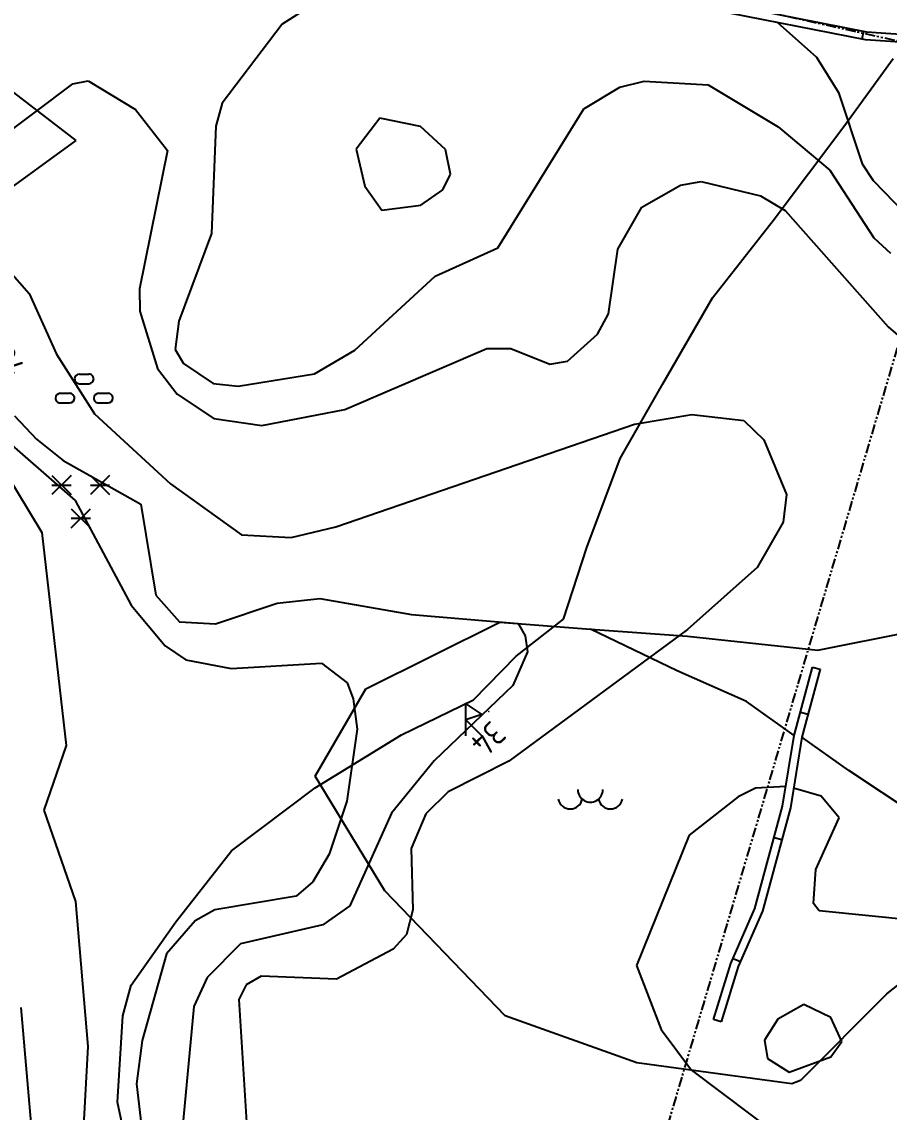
# Model space of a CAD drawing. Header units: metres. Extents: x 139929 to 142176, y 6401995 to 6404420.
# Drawn here: x 140269.7 to 140323.9, y 6402187.3 to 6402255.3 of the extents above; entities that cross this region are included whole.
import ezdxf
from ezdxf.enums import TextEntityAlignment as Align

# ---------------------------------------------------------------- set-up
doc = ezdxf.new("R2010")
doc.units = ezdxf.units.M
doc.header["$LTSCALE"] = 0.5
doc.linetypes.add('PHANTOM', pattern=[2.5, 1.25, -0.25, 0.25, -0.25, 0.25, -0.25])
doc.layers.get('0').update_dxf_attribs({"color": 1})
for name, color, linetype in [('M-BEF-FORNFYND', 4, 'Continuous'), ('M-BEF-MARKLINJE', 4, 'Continuous'), ('M-BEF-MUR', 4, 'Continuous'), ('M-BEF-NIVÅKURVA-PRIMÄR-0.5M', 12, 'Continuous'), ('M-BEF-NIVÅKURVA-PRIMÄR-1.0M', 12, 'Continuous'), ('M-GR-FASTIGHETSGRÄNS', 3, 'PHANTOM')]:
    doc.layers.add(name, color=color, linetype=linetype)
doc.styles.add('ISO', font='iso.shx', dxfattribs={"height": 2.5})
picture_1 = doc.add_image_def('image1.png', size_in_pixel=(962, 792))

# ---------------------------------------------------------------- blocks, each defined once
blk = doc.blocks.new('PRI_P_FORNL')
blk.add_polyline3d([(-0.166667, -0.5, 0), (-0.166667, 1.5, 0), (0.833333, 0.833334, 0), (-0.166667, 0.5, 0), (0.833333, -0.5, 0)])
blk = doc.blocks.new('PRI_M_BARRSKOG')
for points in [[(-0.6, 1.478, 0), (-1.8, 0.278, 0)], [(-1.8, 1.478, 0), (-0.6, 0.278, 0)], [(0.6, 1.478, 0), (1.8, 0.278, 0)], [(1.8, 1.478, 0), (0.6, 0.278, 0)], [(-1.8, 0.878, 0), (-0.6, 0.878, 0)], [(0.6, 0.878, 0), (1.8, 0.878, 0)], [(-0.6, -1.8, 0), (0.6, -0.6, 0)], [(-0.6, -0.6, 0), (0.6, -1.8, 0)], [(-0.6, -1.2, 0), (0.6, -1.2, 0)]]:
    blk.add_polyline3d(points)
blk = doc.blocks.new('PRI_M_BERG')
for centre, radius, start, end in [((0, 0.867), 0.784, 179.99999, 0.00001), ((-1.252, 0.43), 0.765, 192.29023, 347.70977), ((1.252, 0.43), 0.765, 192.29023, 347.70977)]:
    blk.add_arc(centre, radius, start, end)
blk = doc.blocks.new('PRI_M_LÖVSKOG')
for p, q in [((-0.295, 1.2), (0.295, 1.2)), ((-0.295, 0.6), (0.295, 0.6)), ((-1.495, 0), (-0.905, 0)), ((-1.495, -0.6), (-0.905, -0.6)), ((0.905, 0), (1.495, 0)), ((0.905, -0.6), (1.495, -0.6))]:
    blk.add_line(p, q)
for centre, start, end in [((-0.295, 0.9), 90.00001, 179.99999), ((-0.295, 0.9), 179.99999, 270.00003), ((0.295, 0.9), 0, 90.00001), ((0.295, 0.9), 270.00003, 0.00001), ((-1.495, -0.3), 90.00001, 179.99999), ((-1.495, -0.3), 179.99999, 270.00003), ((-0.905, -0.3), 0, 90.00001), ((-0.905, -0.3), 270.00003, 0.00001), ((0.905, -0.3), 90.00001, 179.99999), ((0.905, -0.3), 179.99999, 270.00003), ((1.495, -0.3), 0, 90.00001), ((1.495, -0.3), 270.00003, 0.00001)]:
    blk.add_arc(centre, 0.3, start, end)
blk = doc.blocks.new('PRI_NIVÅ_HÖJDPKT')
at = {"color": 0, "linetype": 'Continuous', "lineweight": -3}
blk.add_circle((183, 184), 0.0005, dxfattribs=at)

msp = doc.modelspace()

# ---------------------------------------------------------------- linework, layer by layer
at = {"layer": 'M-BEF-MARKLINJE'}
for p, q in [((140266.645, 6402252.877, 35.471), (140273.099, 6402247.928, 35.448)), ((140321.036, 6402248.806), (140324.114, 6402253.049)), ((140316.625, 6402242.947), (140321.036, 6402248.806)), ((140273.099, 6402247.928, 35.448), (140267.924, 6402244.187, 35.225)), ((140312.831, 6402238.099), (140316.625, 6402242.947)), ((140309.745, 6402232.738), (140312.831, 6402238.099)), ((140307.07, 6402228.085), (140309.745, 6402232.738)), ((140304.999, 6402222.514), (140307.07, 6402228.085)), ((140303.546, 6402218.055), (140304.999, 6402222.514)), ((140300.582, 6402215.741), (140303.546, 6402218.055)), ((140291.202, 6402213.695, 33.783), (140299.568, 6402217.85, 34.544)), ((140299.568, 6402217.85, 34.544), (140305.232, 6402217.43, 34.882)), ((140310.633, 6402214.814, 34.927), (140305.232, 6402217.43, 34.882)), ((140305.232, 6402217.43, 34.882), (140311.275, 6402216.982, 35.242)), ((140319.406, 6402216.107, 34.916), (140325.252, 6402217.267, 34.578)), ((140311.275, 6402216.982, 35.242), (140319.406, 6402216.107, 34.916)), ((140297.92, 6402213.018), (140300.582, 6402215.741)), ((140314.96, 6402212.903, 35.414), (140310.633, 6402214.814, 34.927)), ((140288.03, 6402208.233, 34.115), (140291.202, 6402213.695, 33.783)), ((140293.433, 6402210.817), (140297.92, 6402213.018)), ((140317.931, 6402210.787, 35.728), (140314.96, 6402212.903, 35.414)), ((140288.023, 6402207.505), (140293.433, 6402210.817)), ((140321.35, 6402208.605, 35.168), (140318.42, 6402210.681, 35.728)), ((140326.346, 6402205.278, 34.91), (140321.35, 6402208.605, 35.168)), ((140292.374, 6402201.079, 34.807), (140288.03, 6402208.233, 34.115)), ((140282.811, 6402203.582), (140288.023, 6402207.505)), ((140279.325, 6402199.139), (140282.811, 6402203.582)), ((140299.887, 6402193.286, 35.231), (140292.374, 6402201.079, 34.807)), ((140323.725, 6402194.648, 35.522), (140330.367, 6402199.938, 35.168)), ((140276.553, 6402195.198), (140279.325, 6402199.139)), ((140276.032, 6402193.272), (140276.553, 6402195.198)), ((140318.332, 6402189.247, 36.054), (140323.725, 6402194.648, 35.522)), ((140275.69, 6402187.89), (140276.032, 6402193.272)), ((140308.109, 6402190.334, 35.231), (140299.887, 6402193.286, 35.231)), ((140317.787, 6402189.026, 36.071), (140308.109, 6402190.334, 35.231)), ((140318.332, 6402189.247, 36.054), (140317.787, 6402189.026, 36.071)), ((140277.564, 6402179.343), (140275.69, 6402187.89))]:
    msp.add_line(p, q, dxfattribs=at)
at = {"layer": 'M-BEF-MARKLINJE', "lineweight": -3}
for p, q in [((140266.645, 6402252.877), (140273.099, 6402247.928)), ((140273.099, 6402247.928), (140267.924, 6402244.187)), ((140291.202, 6402213.695), (140299.568, 6402217.85)), ((140299.568, 6402217.85), (140305.232, 6402217.43)), ((140310.633, 6402214.814), (140305.232, 6402217.43)), ((140305.232, 6402217.43), (140311.275, 6402216.982)), ((140319.406, 6402216.107), (140325.252, 6402217.267)), ((140311.275, 6402216.982), (140319.406, 6402216.107)), ((140314.96, 6402212.903), (140310.633, 6402214.814)), ((140288.03, 6402208.233), (140291.202, 6402213.695)), ((140317.931, 6402210.787), (140314.96, 6402212.903)), ((140321.35, 6402208.605), (140318.42, 6402210.681)), ((140326.346, 6402205.278), (140321.35, 6402208.605)), ((140292.374, 6402201.079), (140288.03, 6402208.233)), ((140299.887, 6402193.286), (140292.374, 6402201.079)), ((140323.725, 6402194.648), (140330.367, 6402199.938)), ((140318.332, 6402189.247), (140323.725, 6402194.648)), ((140308.109, 6402190.334), (140299.887, 6402193.286)), ((140317.787, 6402189.026), (140308.109, 6402190.334)), ((140318.332, 6402189.247), (140317.787, 6402189.026))]:
    msp.add_line(p, q, dxfattribs=at)
at = {"layer": 'M-BEF-MUR'}
for p, q in [((140279.097, 6402263.309), (140322.445, 6402254.717)), ((140322.38, 6402254.221), (140279, 6402262.819)), ((140322.258, 6402254.754), (140322.16, 6402254.264)), ((140322.445, 6402254.717), (140331.659, 6402254.115)), ((140331.551, 6402253.621), (140322.38, 6402254.221)), ((140317.931, 6402210.787), (140319.086, 6402215.052)), ((140319.569, 6402214.921), (140318.42, 6402210.681)), ((140319.086, 6402215.052), (140319.569, 6402214.921)), ((140318.324, 6402212.237), (140318.805, 6402212.106)), ((140317.21, 6402206.369), (140317.931, 6402210.787)), ((140318.42, 6402210.681), (140317.699, 6402206.264)), ((140315.491, 6402199.98), (140317.21, 6402206.369)), ((140317.699, 6402206.264), (140315.964, 6402199.815)), ((140316.685, 6402204.418), (140317.168, 6402204.288)), ((140313.981, 6402196.538), (140315.491, 6402199.98)), ((140315.964, 6402199.815), (140314.45, 6402196.362)), ((140314.123, 6402196.862), (140314.581, 6402196.662)), ((140312.892, 6402193.059), (140313.981, 6402196.538)), ((140314.45, 6402196.362), (140313.37, 6402192.91)), ((140313.37, 6402192.91), (140312.892, 6402193.059))]:
    msp.add_line(p, q, dxfattribs=at)
at = {"layer": 'M-BEF-MUR', "lineweight": -3}
for p, q in [((140279.097, 6402263.309), (140322.445, 6402254.717)), ((140322.38, 6402254.221), (140279, 6402262.819)), ((140322.258, 6402254.754), (140322.16, 6402254.264)), ((140322.445, 6402254.717), (140331.659, 6402254.115)), ((140331.551, 6402253.621), (140322.38, 6402254.221)), ((140317.931, 6402210.787), (140319.086, 6402215.052)), ((140319.569, 6402214.921), (140318.42, 6402210.681)), ((140319.086, 6402215.052), (140319.569, 6402214.921)), ((140318.324, 6402212.237), (140318.805, 6402212.106)), ((140317.21, 6402206.369), (140317.931, 6402210.787)), ((140318.42, 6402210.681), (140317.699, 6402206.264)), ((140315.491, 6402199.98), (140317.21, 6402206.369)), ((140317.699, 6402206.264), (140315.964, 6402199.815)), ((140316.685, 6402204.418), (140317.168, 6402204.288)), ((140313.981, 6402196.538), (140315.491, 6402199.98)), ((140315.964, 6402199.815), (140314.45, 6402196.362)), ((140314.123, 6402196.862), (140314.581, 6402196.662)), ((140312.892, 6402193.059), (140313.981, 6402196.538)), ((140314.45, 6402196.362), (140313.37, 6402192.91)), ((140313.37, 6402192.91), (140312.892, 6402193.059))]:
    msp.add_line(p, q, dxfattribs=at)
at = {"layer": 'M-BEF-NIVÅKURVA-PRIMÄR-0.5M', "linetype": 'Continuous', "lineweight": -3}
for p, q in [((140316.87, 6402255.314, 36.5), (140319.331, 6402253.127, 36.5)), ((140319.331, 6402253.127, 36.5), (140320.7, 6402250.93, 36.5)), ((140266.748, 6402246.839, 35.5), (140272.908, 6402251.474, 35.5)), ((140272.908, 6402251.474, 35.5), (140273.858, 6402251.651, 35.5)), ((140273.858, 6402251.651, 35.5), (140276.819, 6402249.863, 35.5)), ((140320.7, 6402250.93, 36.5), (140322.188, 6402246.472, 36.5)), ((140276.819, 6402249.863, 35.5), (140278.807, 6402247.315, 35.5)), ((140292.061, 6402249.327, 36.5), (140290.583, 6402247.392, 36.5)), ((140294.6, 6402248.797, 36.5), (140292.061, 6402249.327, 36.5)), ((140296.164, 6402247.377, 36.5), (140294.6, 6402248.797, 36.5)), ((140278.807, 6402247.315, 35.5), (140277.063, 6402238.679, 35.5)), ((140290.583, 6402247.392, 36.5), (140291.138, 6402245.078, 36.5)), ((140296.478, 6402245.837, 36.5), (140296.164, 6402247.377, 36.5)), ((140296.011, 6402244.843, 36.5), (140296.478, 6402245.837, 36.5)), ((140322.188, 6402246.472, 36.5), (140322.873, 6402245.434, 36.5)), ((140308.419, 6402243.772, 35.5), (140310.845, 6402245.152, 35.5)), ((140310.845, 6402245.152, 35.5), (140312.122, 6402245.364, 35.5)), ((140312.122, 6402245.364, 35.5), (140315.842, 6402244.469, 35.5)), ((140322.873, 6402245.434, 36.5), (140326.297, 6402241.869, 36.5)), ((140291.138, 6402245.078, 36.5), (140292.193, 6402243.576, 36.5)), ((140294.632, 6402243.899, 36.5), (140296.011, 6402244.843, 36.5)), ((140315.842, 6402244.469, 35.5), (140317.377, 6402243.563, 35.5)), ((140292.193, 6402243.576, 36.5), (140294.632, 6402243.899, 36.5)), ((140306.929, 6402241.141, 35.5), (140308.419, 6402243.772, 35.5)), ((140317.377, 6402243.563, 35.5), (140323.812, 6402236.301, 35.5)), ((140306.352, 6402237.111, 35.5), (140306.929, 6402241.141, 35.5)), ((140268.35, 6402240.44, 34.5), (140270.171, 6402238.386, 34.5)), ((140270.171, 6402238.386, 34.5), (140271.885, 6402234.592, 34.5)), ((140277.063, 6402238.679, 35.5), (140277.085, 6402237.284, 35.5)), ((140277.085, 6402237.284, 35.5), (140278.187, 6402233.692, 35.5)), ((140305.661, 6402235.838, 35.5), (140306.352, 6402237.111, 35.5)), ((140323.812, 6402236.301, 35.5), (140325.886, 6402234.48, 35.5)), ((140303.782, 6402234.164, 35.5), (140305.661, 6402235.838, 35.5)), ((140289.878, 6402231.133, 35.5), (140298.751, 6402234.945, 35.5)), ((140298.751, 6402234.945, 35.5), (140300.245, 6402234.944, 35.5)), ((140300.245, 6402234.944, 35.5), (140302.683, 6402233.961, 35.5)), ((140271.885, 6402234.592, 34.5), (140274.254, 6402230.873, 34.5)), ((140278.187, 6402233.692, 35.5), (140279.424, 6402232.084, 35.5)), ((140302.683, 6402233.961, 35.5), (140303.782, 6402234.164, 35.5)), ((140279.424, 6402232.084, 35.5), (140281.717, 6402230.575, 35.5)), ((140274.254, 6402230.873, 34.5), (140279.006, 6402226.505, 34.5)), ((140284.708, 6402230.147, 35.5), (140289.878, 6402231.133, 35.5)), ((140307.971, 6402230.226, 34.5), (140311.55, 6402230.83, 34.5)), ((140311.55, 6402230.83, 34.5), (140314.797, 6402230.456, 34.5)), ((140267.606, 6402230.211, 33.5), (140273.041, 6402225.46, 33.5)), ((140281.717, 6402230.575, 35.5), (140284.708, 6402230.147, 35.5)), ((140289.32, 6402223.81, 34.5), (140307.971, 6402230.226, 34.5)), ((140314.797, 6402230.456, 34.5), (140316.033, 6402229.248, 34.5)), ((140316.033, 6402229.248, 34.5), (140317.465, 6402225.826, 34.5)), ((140279.006, 6402226.505, 34.5), (140283.436, 6402223.309, 34.5)), ((140273.041, 6402225.46, 33.5), (140276.543, 6402218.928, 33.5)), ((140317.465, 6402225.826, 34.5), (140317.241, 6402224.093, 34.5)), ((140317.241, 6402224.093, 34.5), (140315.637, 6402221.269, 34.5)), ((140286.53, 6402223.142, 34.5), (140289.32, 6402223.81, 34.5)), ((140283.436, 6402223.309, 34.5), (140286.53, 6402223.142, 34.5)), ((140315.637, 6402221.269, 34.5), (140311.273, 6402217.4, 34.5)), ((140276.543, 6402218.928, 33.5), (140278.662, 6402216.379, 33.5)), ((140311.273, 6402217.4, 34.5), (140300.125, 6402209.185, 34.5)), ((140278.662, 6402216.379, 33.5), (140279.962, 6402215.501, 33.5)), ((140279.962, 6402215.501, 33.5), (140282.791, 6402214.957, 33.5)), ((140282.791, 6402214.957, 33.5), (140288.422, 6402215.303, 33.5)), ((140288.422, 6402215.303, 33.5), (140290.037, 6402214.074, 33.5)), ((140290.037, 6402214.074, 33.5), (140290.404, 6402213.065, 33.5)), ((140290.404, 6402213.065, 33.5), (140290.654, 6402211.171, 33.5)), ((140290.654, 6402211.171, 33.5), (140290.018, 6402206.677, 33.5)), ((140300.125, 6402209.185, 34.5), (140296.335, 6402207.259, 34.5)), ((140296.335, 6402207.259, 34.5), (140294.934, 6402205.897, 34.5)), ((140315.515, 6402207.497, 35.5), (140314.436, 6402206.955, 35.5)), ((140317.41, 6402207.591, 35.5), (140315.515, 6402207.497, 35.5)), ((140319.632, 6402206.987, 35.5), (140317.9, 6402207.496, 35.5)), ((140290.018, 6402206.677, 33.5), (140288.905, 6402203.365, 33.5)), ((140314.436, 6402206.955, 35.5), (140311.386, 6402204.558, 35.5)), ((140320.74, 6402205.631, 35.5), (140319.632, 6402206.987, 35.5)), ((140294.934, 6402205.897, 34.5), (140294.022, 6402203.727, 34.5)), ((140319.296, 6402202.406, 35.5), (140320.74, 6402205.631, 35.5)), ((140311.386, 6402204.558, 35.5), (140308.102, 6402196.42, 35.5)), ((140294.022, 6402203.727, 34.5), (140294.136, 6402199.9, 34.5)), ((140288.905, 6402203.365, 33.5), (140287.88, 6402201.635, 33.5)), ((140319.14, 6402200.302, 35.5), (140319.296, 6402202.406, 35.5)), ((140287.88, 6402201.635, 33.5), (140286.841, 6402200.749, 33.5)), ((140286.841, 6402200.749, 33.5), (140281.767, 6402199.901, 33.5)), ((140319.502, 6402199.844, 35.5), (140319.14, 6402200.302, 35.5)), ((140281.767, 6402199.901, 33.5), (140280.546, 6402199.207, 33.5)), ((140294.136, 6402199.9, 34.5), (140293.745, 6402198.351, 34.5)), ((140326.393, 6402199.142, 35.5), (140319.502, 6402199.844, 35.5)), ((140280.546, 6402199.207, 33.5), (140278.743, 6402197.157, 33.5)), ((140293.745, 6402198.351, 34.5), (140292.907, 6402197.435, 34.5)), ((140278.743, 6402197.157, 33.5), (140277.226, 6402191.747, 33.5)), ((140292.907, 6402197.435, 34.5), (140289.368, 6402195.562, 34.5)), ((140308.102, 6402196.42, 35.5), (140309.629, 6402192.421, 35.5)), ((140284.66, 6402195.761, 34.5), (140283.718, 6402195.204, 34.5)), ((140289.368, 6402195.562, 34.5), (140284.66, 6402195.761, 34.5)), ((140283.718, 6402195.204, 34.5), (140283.261, 6402194.297, 34.5)), ((140283.261, 6402194.297, 34.5), (140283.776, 6402186.309, 34.5)), ((140269.648, 6402193.799, 32.5), (140270.641, 6402182.531, 32.5)), ((140309.629, 6402192.421, 35.5), (140311.529, 6402189.892, 35.5)), ((140277.226, 6402191.747, 33.5), (140276.882, 6402189.03, 33.5)), ((140311.529, 6402189.892, 35.5), (140319.916, 6402183.589, 35.5)), ((140276.882, 6402189.03, 33.5), (140277.567, 6402183.055, 33.5))]:
    msp.add_line(p, q, dxfattribs=at)
at = {"layer": 'M-BEF-NIVÅKURVA-PRIMÄR-1.0M', "linetype": 'Continuous', "lineweight": -3}
for p, q in [((140291.806, 6402258.929, 36), (140285.983, 6402255.202, 36)), ((140285.983, 6402255.202, 36), (140282.223, 6402250.266, 36)), ((140304.816, 6402249.907, 36), (140307.043, 6402251.269, 36)), ((140307.043, 6402251.269, 36), (140308.565, 6402251.628, 36)), ((140308.565, 6402251.628, 36), (140312.569, 6402251.41, 36)), ((140312.569, 6402251.41, 36), (140316.928, 6402248.792, 36)), ((140282.223, 6402250.266, 36), (140281.834, 6402248.837, 36)), ((140299.443, 6402241.236, 36), (140304.816, 6402249.907, 36)), ((140281.834, 6402248.837, 36), (140281.569, 6402242.117, 36)), ((140316.928, 6402248.792, 36), (140320.16, 6402246.087, 36)), ((140320.16, 6402246.087, 36), (140322.905, 6402241.859, 36)), ((140281.569, 6402242.117, 36), (140279.521, 6402236.658, 36)), ((140322.905, 6402241.859, 36), (140323.955, 6402240.905, 36)), ((140295.515, 6402239.453, 36), (140299.443, 6402241.236, 36)), ((140290.507, 6402234.845, 36), (140295.515, 6402239.453, 36)), ((140279.521, 6402236.658, 36), (140279.297, 6402234.879, 36)), ((140279.297, 6402234.879, 36), (140279.81, 6402234.008, 36)), ((140287.988, 6402233.364, 36), (140290.507, 6402234.845, 36)), ((140279.81, 6402234.008, 36), (140281.675, 6402232.769, 36)), ((140283.23, 6402232.601, 36), (140287.988, 6402233.364, 36)), ((140281.675, 6402232.769, 36), (140283.23, 6402232.601, 36)), ((140269.27, 6402230.749, 34), (140270.633, 6402229.29, 34)), ((140270.633, 6402229.29, 34), (140272.297, 6402227.947, 34)), ((140272.297, 6402227.947, 34), (140277.144, 6402225.23, 34)), ((140268.602, 6402227.38, 33), (140270.966, 6402223.451, 33)), ((140277.144, 6402225.23, 34), (140278.093, 6402219.551, 34)), ((140270.966, 6402223.451, 33), (140272.482, 6402210.15, 33)), ((140278.093, 6402219.551, 34), (140279.572, 6402217.888, 34)), ((140285.671, 6402219.044, 34), (140288.326, 6402219.34, 34)), ((140288.326, 6402219.34, 34), (140294.037, 6402218.34, 34)), ((140281.803, 6402217.755, 34), (140285.671, 6402219.044, 34)), ((140294.037, 6402218.34, 34), (140300.711, 6402217.775, 34)), ((140279.572, 6402217.888, 34), (140281.803, 6402217.755, 34)), ((140300.711, 6402217.775, 34), (140301.153, 6402216.996, 34)), ((140301.153, 6402216.996, 34), (140301.284, 6402216.01, 34)), ((140301.284, 6402216.01, 34), (140300.364, 6402213.893, 34)), ((140300.364, 6402213.893, 34), (140295.458, 6402209.209, 34)), ((140272.482, 6402210.15, 33), (140271.095, 6402206.111, 33)), ((140295.458, 6402209.209, 34), (140292.794, 6402205.927, 34)), ((140271.095, 6402206.111, 33), (140273.065, 6402200.416, 33)), ((140292.794, 6402205.927, 34), (140290.197, 6402200.154, 34)), ((140273.065, 6402200.416, 33), (140273.845, 6402191.357, 33)), ((140290.197, 6402200.154, 34), (140288.517, 6402198.952, 34)), ((140288.517, 6402198.952, 34), (140283.374, 6402197.777, 34)), ((140283.374, 6402197.777, 34), (140281.284, 6402195.676, 34)), ((140281.284, 6402195.676, 34), (140280.465, 6402193.867, 34)), ((140280.465, 6402193.867, 34), (140279.544, 6402184.146, 34)), ((140318.543, 6402193.989, 36), (140316.909, 6402193.074, 36)), ((140320.221, 6402193.184, 36), (140318.543, 6402193.989, 36)), ((140316.909, 6402193.074, 36), (140316.091, 6402191.756, 36)), ((140320.921, 6402191.676, 36), (140320.221, 6402193.184, 36)), ((140273.845, 6402191.357, 33), (140273.446, 6402184.368, 33)), ((140316.091, 6402191.756, 36), (140316.267, 6402190.611, 36)), ((140320.227, 6402190.718, 36), (140320.921, 6402191.676, 36)), ((140317.616, 6402189.766, 36), (140320.227, 6402190.718, 36)), ((140316.267, 6402190.611, 36), (140317.616, 6402189.766, 36))]:
    msp.add_line(p, q, dxfattribs=at)
at = {"layer": 'M-GR-FASTIGHETSGRÄNS'}
for p, q in [((140228.421, 6402275.537), (140329.681, 6402252.979)), ((140329.681, 6402252.979), (140309.15, 6402183.462)), ((140329.681, 6402252.979), (140309.15, 6402183.462))]:
    msp.add_line(p, q, dxfattribs=at)

# ---------------------------------------------------------------- block references
at = {"layer": 'M-BEF-FORNFYND', "lineweight": -3}
msp.add_blockref('PRI_P_FORNL', (140297.596, 6402211.265), dxfattribs=at)
at = {"layer": 'M-BEF-FORNFYND'}
msp.add_blockref('PRI_P_FORNL', (140297.596, 6402211.265), dxfattribs=at)
at = {"layer": 'M-BEF-MARKLINJE'}
for name, p in [('PRI_M_LÖVSKOG', (140273.611, 6402232.148, 34.51)), ('PRI_M_LÖVSKOG', (140273.611, 6402232.148, 34.51)), ('PRI_M_BERG', (140305.213, 6402206.533, 34.596)), ('PRI_M_BERG', (140305.213, 6402206.533, 34.596))]:
    msp.add_blockref(name, p, dxfattribs=at)
at = {"layer": 'M-BEF-MARKLINJE', "lineweight": -3}
msp.add_blockref('PRI_M_BARRSKOG', (140273.397, 6402225.544, 34.51), dxfattribs=at)
at = {"layer": 'M-BEF-MARKLINJE', "color": 1, "linetype": 'Continuous', "lineweight": -3}
msp.add_blockref('PRI_M_BARRSKOG', (140273.397, 6402225.544, 34.51), dxfattribs=at)
at = {"layer": 'M-BEF-NIVÅKURVA-PRIMÄR-1.0M', "color": 1, "linetype": 'Continuous', "lineweight": -3, "xscale": 0.001, "yscale": 0.001, "zscale": 0.001}
msp.add_blockref('PRI_NIVÅ_HÖJDPKT', (140298.685, 6402212.104, 34), dxfattribs=at)

# ---------------------------------------------------------------- texts
at = {"layer": 'M-BEF-NIVÅKURVA-PRIMÄR-1.0M', "style": 'ISO'}
for rotation, p in [(303.507, (140267.371, 6402234.17)), (224.613, (140298.685, 6402212.104))]:
    msp.add_text('34', height=1.5, rotation=rotation, dxfattribs=at).set_placement(p, align=Align.BOTTOM_LEFT)

# ---------------------------------------------------------------- pictures from other files: only their frames are drawn
at = {"layer": 'Defpoints'}
image = msp.add_image(picture_1, insert=(140201.298, 6402155.02), size_in_units=(323.275, 266.147), rotation=0.54152, dxfattribs=at)
image.dxf.flags = 7

doc.saveas('drawing.dxf')
